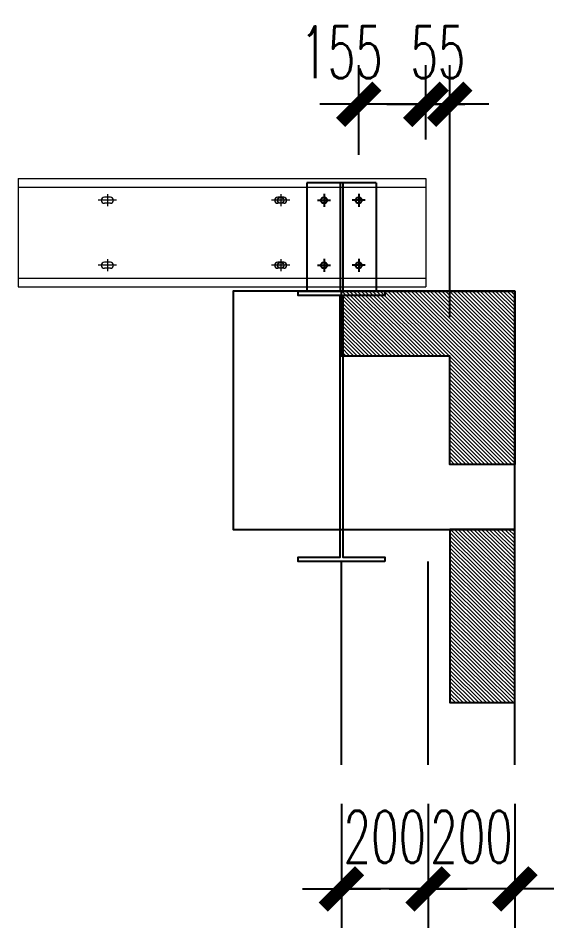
# Model space of a CAD drawing. Header units: inches. Extents: x 129725932 to 129894734, y 55771230 to 55809283.
# Drawn here: x 129799991 to 129801227, y 55791199 to 55793300 of the extents above; entities that cross this region are included whole.
import ezdxf

# ---------------------------------------------------------------- set-up
doc = ezdxf.new("R2010")
doc.units = ezdxf.units.IN
doc.header["$MEASUREMENT"] = 0
for name, color, linetype, lineweight in [('Bolt', 252, 'Continuous', 9), ('灰线', 253, 'Continuous', 5), ('绿线', 3, 'Continuous', 9), ('黄线', 2, 'Continuous', 13)]:
    doc.layers.add(name, color=color, linetype=linetype, lineweight=lineweight)
doc.layers.add('尺寸标注', color=8, linetype='Continuous')
doc.styles.add('DIM_FONT', font='romans.shx', dxfattribs={"width": 0.618, "bigfont": '1hztxt.shx'})
doc.dimstyles.new('WGH(1)', dxfattribs={"dimscale": 1.199999999999999, "dimtxt": 100, "dimasz": 0.5, "dimexe": 75, "dimexo": 75, "dimgap": 50, "dimtad": 1, "dimdec": 0, "dimzin": 0, "dimdsep": 46, "dimtxsty": 'DIM_FONT', "dimblk1": '_DIMX', "dimblk2": '_DIMX', "dimsah": 1, "dimcen": 0.09, "dimclrd": 3, "dimclre": 3, "dimclrt": 7, "dimadec": 0, "dimazin": 0, "dimtfac": 1, "dimtdec": 0, "dimtix": 1, "dimtmove": 2, "dimatfit": 3, "dimldrblk": '_DIMX', "dimfxl": 0, "dimtolj": 1, "dimtzin": 0, "dimarcsym": 0})

# ---------------------------------------------------------------- blocks, each defined once
blk = doc.blocks.new('_DIMX')
blk.add_line((-150, 0), (150, 0))
at = {"const_width": 50}
blk.add_lwpolyline([(-70, -70), (70, 70)], dxfattribs=at)
blk = doc.blocks.new('*D1128')
at = {"layer": 'Defpoints', "color": 0}
for p in [(129800776.7812509, 55793101.46042563), (129800931.7812509, 55792929.70514237), (129800776.7812509, 55792894.77356961)]:
    blk.add_point(p, dxfattribs=at)
at = {"layer": '尺寸标注', "color": 3, "lineweight": -2}
for p, q in [((129800776.7812509, 55792984.77356961), (129800776.7812509, 55793191.46042563)), ((129800931.7812509, 55793019.70514237), (129800931.7812509, 55793191.46042563)), ((129800931.1812509, 55793101.46042563), (129800777.3812509, 55793101.46042563))]:
    blk.add_line(p, q, dxfattribs=at)
at = {"layer": '尺寸标注', "color": 3, "lineweight": -2, "xscale": 0.5999999999999995, "yscale": 0.5999999999999995, "zscale": 0.5999999999999995, "rotation": 180}
blk.add_blockref('_DIMX', (129800776.7812509, 55793101.46042563), dxfattribs=at)
at = {"layer": '尺寸标注', "color": 3, "lineweight": -2, "xscale": 0.5999999999999995, "yscale": 0.5999999999999995, "zscale": 0.5999999999999995}
blk.add_blockref('_DIMX', (129800931.7812509, 55793101.46042563), dxfattribs=at)
at = {"layer": '尺寸标注', "color": 7, "insert": (129800736.7812509, 55793221.46042563), "char_height": 119.9999999999999, "attachment_point": 5, "style": 'DIM_FONT'}
blk.add_mtext('\\A1;155', dxfattribs=at)
blk = doc.blocks.new('*D1129')
at = {"layer": 'Defpoints', "color": 0}
for p in [(129800986.7812509, 55793101.46042563), (129800931.7812509, 55792929.70514237), (129800986.7812509, 55792519.70514236)]:
    blk.add_point(p, dxfattribs=at)
at = {"layer": '尺寸标注', "color": 3, "lineweight": -2}
for p, q in [((129800931.7812509, 55793019.70514237), (129800931.7812509, 55793191.46042563)), ((129800986.7812509, 55792609.70514236), (129800986.7812509, 55793191.46042563)), ((129800931.1812509, 55793101.46042563), (129800930.5812509, 55793101.46042563)), ((129800931.7812509, 55793101.46042563), (129800986.7812509, 55793101.46042563)), ((129800987.3812509, 55793101.46042563), (129800987.9812509, 55793101.46042563))]:
    blk.add_line(p, q, dxfattribs=at)
at = {"layer": '尺寸标注', "color": 3, "lineweight": -2, "xscale": 0.5999999999999995, "yscale": 0.5999999999999995, "zscale": 0.5999999999999995}
blk.add_blockref('_DIMX', (129800931.7812509, 55793101.46042563), dxfattribs=at)
at = {"layer": '尺寸标注', "color": 3, "lineweight": -2, "xscale": 0.5999999999999995, "yscale": 0.5999999999999995, "zscale": 0.5999999999999995, "rotation": 180}
blk.add_blockref('_DIMX', (129800986.7812509, 55793101.46042563), dxfattribs=at)
at = {"layer": '尺寸标注', "color": 7, "insert": (129800959.2812509, 55793221.46042563), "char_height": 119.9999999999999, "attachment_point": 5, "style": 'DIM_FONT'}
blk.add_mtext('\\A1;55', dxfattribs=at)
blk = doc.blocks.new('*D1127')
at = {"layer": 'Defpoints', "color": 0}
for p in [(129800736.7812509, 55791575.85529223), (129800936.7812509, 55791575.85529223), (129800736.7812509, 55791289.47415962)]:
    blk.add_point(p, dxfattribs=at)
at = {"layer": '尺寸标注', "color": 3, "lineweight": -2}
for p, q in [((129800736.7812509, 55791485.85529223), (129800736.7812509, 55791199.47415962)), ((129800936.7812509, 55791485.85529223), (129800936.7812509, 55791199.47415962)), ((129800736.1812509, 55791289.47415962), (129800735.5812509, 55791289.47415962)), ((129800936.7812509, 55791289.47415962), (129800736.7812509, 55791289.47415962)), ((129800937.3812509, 55791289.47415962), (129800937.9812509, 55791289.47415962))]:
    blk.add_line(p, q, dxfattribs=at)
at = {"layer": '尺寸标注', "color": 3, "lineweight": -2, "xscale": 0.5999999999999995, "yscale": 0.5999999999999995, "zscale": 0.5999999999999995}
blk.add_blockref('_DIMX', (129800736.7812509, 55791289.47415962), dxfattribs=at)
at = {"layer": '尺寸标注', "color": 3, "lineweight": -2, "xscale": 0.5999999999999995, "yscale": 0.5999999999999995, "zscale": 0.5999999999999995, "rotation": 180}
blk.add_blockref('_DIMX', (129800936.7812509, 55791289.47415962), dxfattribs=at)
at = {"layer": '尺寸标注', "color": 7, "insert": (129800836.7812509, 55791409.47415962), "char_height": 119.9999999999999, "attachment_point": 5, "style": 'DIM_FONT'}
blk.add_mtext('\\A1;200', dxfattribs=at)
blk = doc.blocks.new('*D1130')
at = {"layer": 'Defpoints', "color": 0}
for p in [(129800936.7812509, 55791575.85529223), (129801136.7812509, 55791575.85529223), (129800936.7812509, 55791289.47415962)]:
    blk.add_point(p, dxfattribs=at)
at = {"layer": '尺寸标注', "color": 3, "lineweight": -2}
for p, q in [((129800936.7812509, 55791485.85529223), (129800936.7812509, 55791199.47415962)), ((129801136.7812509, 55791485.85529223), (129801136.7812509, 55791199.47415962)), ((129800936.1812509, 55791289.47415962), (129800935.5812509, 55791289.47415962)), ((129801136.7812509, 55791289.47415962), (129800936.7812509, 55791289.47415962)), ((129801137.3812509, 55791289.47415962), (129801137.9812509, 55791289.47415962))]:
    blk.add_line(p, q, dxfattribs=at)
at = {"layer": '尺寸标注', "color": 3, "lineweight": -2, "xscale": 0.5999999999999995, "yscale": 0.5999999999999995, "zscale": 0.5999999999999995}
blk.add_blockref('_DIMX', (129800936.7812509, 55791289.47415962), dxfattribs=at)
at = {"layer": '尺寸标注', "color": 3, "lineweight": -2, "xscale": 0.5999999999999995, "yscale": 0.5999999999999995, "zscale": 0.5999999999999995, "rotation": 180}
blk.add_blockref('_DIMX', (129801136.7812509, 55791289.47415962), dxfattribs=at)
at = {"layer": '尺寸标注', "color": 7, "insert": (129801036.7812509, 55791409.47415962), "char_height": 119.9999999999999, "attachment_point": 5, "style": 'DIM_FONT'}
blk.add_mtext('\\A1;200', dxfattribs=at)

msp = doc.modelspace()

# ---------------------------------------------------------------- hatches: boundary and pattern name
at = {"layer": '灰线'}
h = msp.add_hatch(dxfattribs=at)
h.set_pattern_fill('ANSI31', color=256, scale=50, angle=-90.00000000000001)
h.set_pattern_definition([(315, (74005711.4614287, 185591520.0571515), (4.419417382415923, 4.419417382415921), [])])
h.paths.add_polyline_path([(129800986.7812509, 55792269.70514236), (129801136.7812509, 55792269.70514236), (129801136.7812509, 55792669.70514236), (129800736.7812509, 55792669.70514236), (129800736.7812509, 55792519.70514236), (129800986.7812509, 55792519.70514236)])
h = msp.add_hatch(dxfattribs=at)
h.set_pattern_fill('ANSI31', color=256, scale=50, angle=90)
h.set_pattern_definition([(135, (185588930.7366179, -74007390.36950973), (-4.419417382415922, -4.419417382415922), [])])
h.paths.add_polyline_path([(129801136.7812509, 55792119.70514236), (129800986.7812509, 55792119.70514236), (129800986.7812509, 55791719.70514236), (129801136.7812509, 55791719.70514236)])
at = {"layer": '绿线'}
h = msp.add_hatch(color=256, dxfattribs=at)
h.paths.add_polyline_path([(129800596.7812509, 55792886.70514236), (129800603.7812509, 55792886.70514236, -0.4142135623730951), (129800610.7812509, 55792879.70514236), (129800596.7812509, 55792879.70514236)])
h.paths.add_polyline_path([(129800589.7812509, 55792886.70514236), (129800596.7812509, 55792886.70514236), (129800596.7812509, 55792879.70514236), (129800582.7812509, 55792879.70514236, -0.4142135623730951)])
h.paths.add_polyline_path([(129800582.7812509, 55792879.70514236), (129800596.7812509, 55792879.70514236), (129800596.7812509, 55792872.70514236), (129800589.7812509, 55792872.70514236, -0.4142135623730951)])
h.paths.add_polyline_path([(129800596.7812509, 55792879.70514236), (129800610.7812509, 55792879.70514236, -0.4142135623730951), (129800603.7812509, 55792872.70514236), (129800596.7812509, 55792872.70514236)])
h = msp.add_hatch(color=256, dxfattribs=at)
h.paths.add_polyline_path([(129800596.7812509, 55792736.70514236), (129800603.7812509, 55792736.70514236, -0.4142135623730951), (129800610.7812509, 55792729.70514236), (129800596.7812509, 55792729.70514236)])
h.paths.add_polyline_path([(129800589.7812509, 55792736.70514236), (129800596.7812509, 55792736.70514236), (129800596.7812509, 55792729.70514236), (129800582.7812509, 55792729.70514236, -0.4142135623730951)])
h.paths.add_polyline_path([(129800582.7812509, 55792729.70514236), (129800596.7812509, 55792729.70514236), (129800596.7812509, 55792722.70514236), (129800589.7812509, 55792722.70514236, -0.4142135623730951)])
h.paths.add_polyline_path([(129800596.7812509, 55792729.70514236), (129800610.7812509, 55792729.70514236, -0.4142135623730951), (129800603.7812509, 55792722.70514236), (129800596.7812509, 55792722.70514236)])

# ---------------------------------------------------------------- linework, layer by layer
for p, q in [((129800816.7812509, 55792919.70514236), (129800656.7812509, 55792919.70514236)), ((129800656.7812509, 55792919.70514236), (129800656.7812509, 55792669.70514236)), ((129800733.7812509, 55792919.70514236), (129800733.7812509, 55792669.70514236)), ((129800739.7812509, 55792919.70514236), (129800739.7812509, 55792669.70514236)), ((129800816.7812509, 55792919.70514236), (129800816.7812509, 55792669.70514236)), ((129800681.7128236, 55792879.70514236), (129800711.8496781, 55792879.70514236)), ((129800696.7812509, 55792894.77356961), (129800696.7812509, 55792864.63671512)), ((129800791.8496781, 55792879.70514236), (129800761.7128236, 55792879.70514236)), ((129800776.7812509, 55792894.77356961), (129800776.7812509, 55792864.63671512)), ((129800696.7812509, 55792744.77356961), (129800696.7812509, 55792714.63671512)), ((129800776.7812509, 55792744.77356961), (129800776.7812509, 55792714.63671512)), ((129800681.7128236, 55792729.70514236), (129800711.8496781, 55792729.70514236)), ((129800791.8496781, 55792729.70514236), (129800761.7128236, 55792729.70514236)), ((129800816.7812509, 55792669.70514236), (129800656.7812509, 55792669.70514236))]:
    msp.add_line(p, q)
at = {"color": 3}
msp.add_lwpolyline([(129800836.7812509, 55792045.70514236), (129800636.7812509, 55792045.70514236), (129800636.7812509, 55792055.70514236), (129800733.7812509, 55792055.70514236), (129800733.7812509, 55792659.70514236), (129800636.7812509, 55792659.70514236), (129800636.7812509, 55792669.70514236), (129800836.7812509, 55792669.70514236), (129800836.7812509, 55792659.70514236), (129800739.7812509, 55792659.70514236), (129800739.7812509, 55792055.70514236), (129800836.7812509, 55792055.70514236)], close=True, dxfattribs=at)
for centre in [(129800696.7812509, 55792879.70514236), (129800776.7812509, 55792879.70514236), (129800696.7812509, 55792729.70514236), (129800776.7812509, 55792729.70514236)]:
    msp.add_circle(centre, 7)
at = {"layer": 'Bolt'}
for p, q in [((129800217.7812506, 55792879.70514236), (129800175.7812506, 55792879.70514236)), ((129800203.7812506, 55792886.70514237), (129800189.7812506, 55792886.70514237)), ((129800196.7812506, 55792893.70514237), (129800196.7812506, 55792865.70514236)), ((129800617.7812509, 55792879.70514236), (129800575.7812509, 55792879.70514236)), ((129800610.7812509, 55792879.70514236), (129800582.7812509, 55792879.70514236)), ((129800603.7812509, 55792886.70514236), (129800589.7812509, 55792886.70514236)), ((129800596.7812509, 55792893.70514236), (129800596.7812509, 55792865.70514236)), ((129800596.7812509, 55792893.70514236), (129800596.7812509, 55792865.70514236)), ((129800710.7812509, 55792879.70514236), (129800682.7812509, 55792879.70514236)), ((129800682.7812509, 55792879.70514236), (129800710.7812509, 55792879.70514236)), ((129800696.7812509, 55792893.70514236), (129800696.7812509, 55792865.70514236)), ((129800696.7812509, 55792893.70514236), (129800696.7812509, 55792865.70514236)), ((129800790.7812509, 55792879.70514236), (129800762.7812509, 55792879.70514236)), ((129800762.7812509, 55792879.70514236), (129800790.7812509, 55792879.70514236)), ((129800776.7812509, 55792893.70514236), (129800776.7812509, 55792865.70514236)), ((129800776.7812509, 55792893.70514236), (129800776.7812509, 55792865.70514236)), ((129800203.7812506, 55792872.70514237), (129800189.7812506, 55792872.70514237)), ((129800603.7812509, 55792872.70514236), (129800589.7812509, 55792872.70514236)), ((129800203.7812506, 55792736.70514237), (129800189.7812506, 55792736.70514237)), ((129800196.7812506, 55792743.70514237), (129800196.7812506, 55792715.70514236)), ((129800603.7812509, 55792736.70514236), (129800589.7812509, 55792736.70514236)), ((129800596.7812509, 55792743.70514236), (129800596.7812509, 55792715.70514236)), ((129800596.7812509, 55792743.70514236), (129800596.7812509, 55792715.70514236)), ((129800696.7812509, 55792715.70514236), (129800696.7812509, 55792743.70514236)), ((129800696.7812509, 55792715.70514236), (129800696.7812509, 55792743.70514236)), ((129800776.7812509, 55792715.70514236), (129800776.7812509, 55792743.70514236)), ((129800776.7812509, 55792715.70514236), (129800776.7812509, 55792743.70514236)), ((129800217.7812506, 55792729.70514236), (129800175.7812506, 55792729.70514236)), ((129800203.7812506, 55792722.70514237), (129800189.7812506, 55792722.70514237)), ((129800617.7812509, 55792729.70514236), (129800575.7812509, 55792729.70514236)), ((129800610.7812509, 55792729.70514236), (129800582.7812509, 55792729.70514236)), ((129800603.7812509, 55792722.70514236), (129800589.7812509, 55792722.70514236)), ((129800710.7812509, 55792729.70514236), (129800682.7812509, 55792729.70514236)), ((129800682.7812509, 55792729.70514236), (129800710.7812509, 55792729.70514236)), ((129800790.7812509, 55792729.70514236), (129800762.7812509, 55792729.70514236)), ((129800762.7812509, 55792729.70514236), (129800790.7812509, 55792729.70514236))]:
    msp.add_line(p, q, dxfattribs=at)
for centre in [(129800596.7812509, 55792879.70514236), (129800696.7812509, 55792879.70514236), (129800696.7812509, 55792879.70514236), (129800776.7812509, 55792879.70514236), (129800776.7812509, 55792879.70514236), (129800596.7812509, 55792729.70514236), (129800696.7812509, 55792729.70514236), (129800696.7812509, 55792729.70514236), (129800776.7812509, 55792729.70514236), (129800776.7812509, 55792729.70514236)]:
    msp.add_circle(centre, 7, dxfattribs=at)
for centre, start, end in [((129800189.7812506, 55792879.70514236), 90, 270), ((129800203.7812506, 55792879.70514236), 270, 90), ((129800589.7812509, 55792879.70514236), 90, 270), ((129800603.7812509, 55792879.70514236), 270, 90), ((129800189.7812506, 55792729.70514236), 90, 270), ((129800203.7812506, 55792729.70514236), 270, 90), ((129800589.7812509, 55792729.70514236), 90, 270), ((129800603.7812509, 55792729.70514236), 270, 90)]:
    msp.add_arc(centre, 7, start, end, dxfattribs=at)
at = {"layer": '尺寸标注'}
for p, q in [((129800736.7812509, 55791575.85529223), (129800736.7812509, 55792045.70514236)), ((129800936.7812509, 55791575.85529223), (129800936.7812509, 55792045.70514236)), ((129801136.7812509, 55791575.85529223), (129801136.7812509, 55792045.70514236))]:
    msp.add_line(p, q, dxfattribs=at)
for points in [[(129801136.7812509, 55792669.70514236), (129800486.7812509, 55792669.70514236), (129800486.7812509, 55792119.70514236), (129801136.7812509, 55792119.70514236)], [(129801136.7812509, 55791719.70514236), (129801136.7812509, 55792119.70514236), (129800986.7812509, 55792119.70514236), (129800986.7812509, 55791719.70514236)]]:
    msp.add_lwpolyline(points, close=True, dxfattribs=at)
msp.add_lwpolyline([(129800736.7812509, 55792669.70514236), (129801136.7812509, 55792669.70514236), (129801136.7812509, 55792269.70514236), (129800986.7812509, 55792269.70514236), (129800986.7812509, 55792519.70514236), (129800736.7812509, 55792519.70514236), (129800736.7812509, 55792669.70514236)], dxfattribs=at)
at = {"layer": '灰线'}
for p, q in [((129799991.0144087, 55792909.70514236), (129800931.7812509, 55792909.70514237)), ((129799991.0144087, 55792699.70514236), (129800931.7812509, 55792699.70514237))]:
    msp.add_line(p, q, dxfattribs=at)
at = {"layer": '黄线'}
for p, q in [((129799991.0144087, 55792929.70514236), (129800931.7812509, 55792929.70514237)), ((129799991.0144087, 55792929.70514236), (129799991.0144087, 55792679.70514235)), ((129800931.7812509, 55792929.70514237), (129800931.7812509, 55792679.70514236)), ((129799991.0144087, 55792679.70514235), (129800931.7812509, 55792679.70514236))]:
    msp.add_line(p, q, dxfattribs=at)

# ---------------------------------------------------------------- dimensions: what is measured, and where the dimension line sits
at = {"layer": '尺寸标注'}
dim = msp.add_linear_dim(base=(129800776.7812509, 55793101.46042563), p1=(129800931.7812509, 55792929.70514237), p2=(129800776.7812509, 55792894.77356961), angle=180, dimstyle='WGH(1)', override={"dimfxl": 250}, dxfattribs=at)
dim.commit()
dim.dimension.update_dxf_attribs({"geometry": '*D1128', "text_midpoint": (129800736.7812509, 55793221.46042563), "dimtype": 128})
for base, p1, p2, picture, middle in [((129800986.7812509, 55793101.46042563), (129800931.7812509, 55792929.70514237), (129800986.7812509, 55792519.70514236), '*D1129', (129800959.2812509, 55793221.46042563)), ((129800736.7812509, 55791289.47415962), (129800936.7812509, 55791575.85529223), (129800736.7812509, 55791575.85529223), '*D1127', (129800836.7812509, 55791409.47415962)), ((129800936.7812509, 55791289.47415962), (129801136.7812509, 55791575.85529223), (129800936.7812509, 55791575.85529223), '*D1130', (129801036.7812509, 55791409.47415962))]:
    dim = msp.add_linear_dim(base=base, p1=p1, p2=p2, angle=180, dimstyle='WGH(1)', override={"dimfxl": 250}, dxfattribs=at)
    dim.commit()
    dim.dimension.update_dxf_attribs({"geometry": picture, "text_midpoint": middle})

doc.saveas('drawing.dxf')
